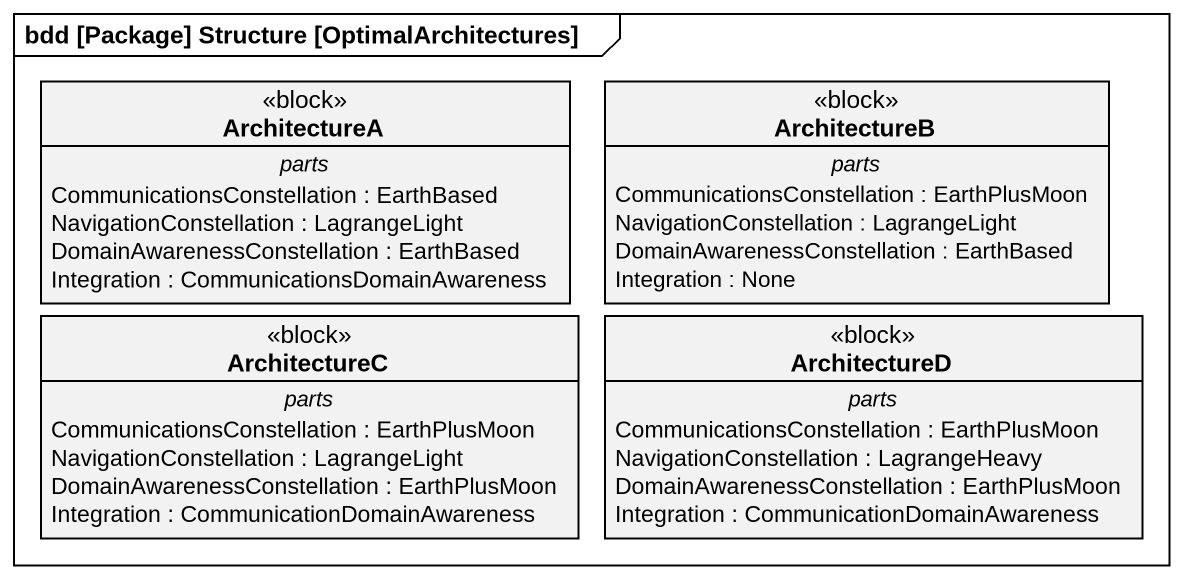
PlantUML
@startuml
mainframe bdd [Package] Structure [OptimalArchitectures]
hide circle
hide empty members
class ArchitectureA <<block>> {
  -- parts --
  CommunicationsConstellation : EarthBased
  NavigationConstellation : LagrangeLight
  DomainAwarenessConstellation : EarthBased
  Integration : CommunicationsDomainAwareness
}
class ArchitectureB <<block>> {
  -- parts --
  CommunicationsConstellation : EarthPlusMoon
  NavigationConstellation : LagrangeLight
  DomainAwarenessConstellation : EarthBased
  Integration : None
}
class ArchitectureC <<block>> {
  -- parts --
  CommunicationsConstellation : EarthPlusMoon
  NavigationConstellation : LagrangeLight
  DomainAwarenessConstellation : EarthPlusMoon
  Integration : CommunicationDomainAwareness
}
class ArchitectureD <<block>> {
  -- parts --
  CommunicationsConstellation : EarthPlusMoon
  NavigationConstellation : LagrangeHeavy
  DomainAwarenessConstellation : EarthPlusMoon
  Integration : CommunicationDomainAwareness
}
@enduml
